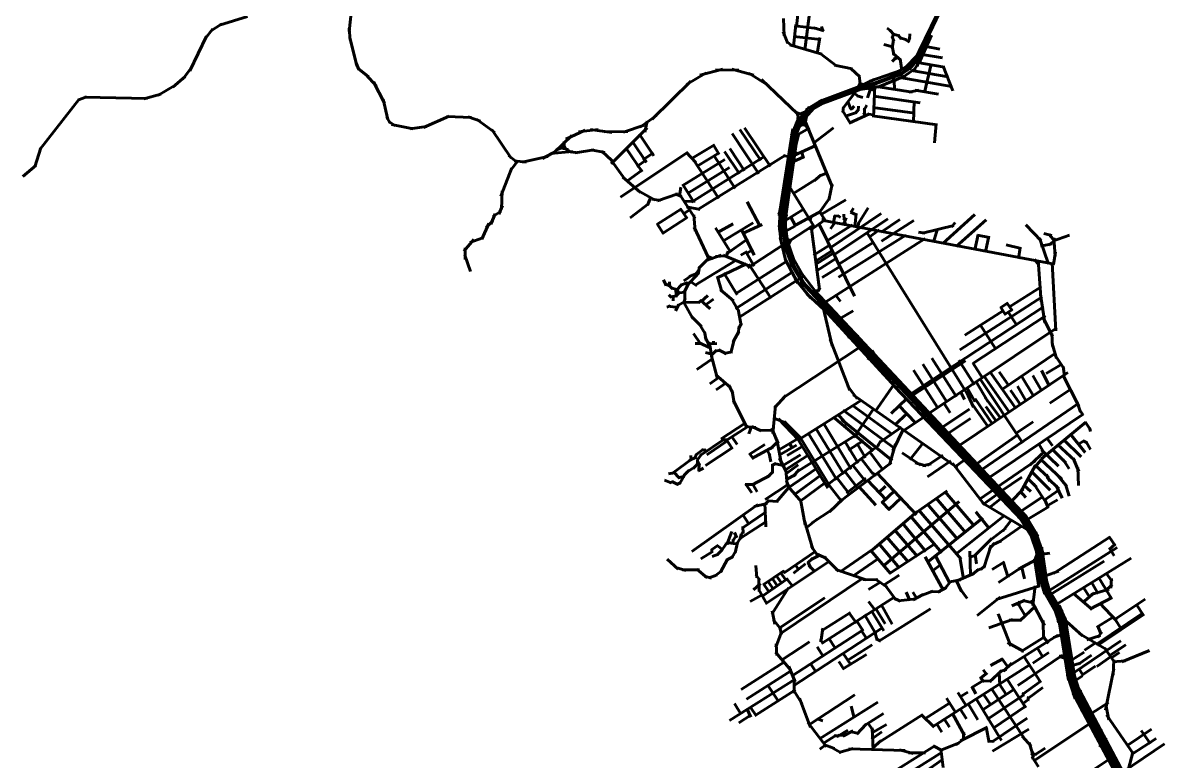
# Model space of a CAD drawing. Header units: inches. Extents: x 723419 to 759401, y 6910722 to 6968430.
# Drawn here: x 726394 to 734020, y 6952862 to 6957785 of the extents above; entities that cross this region are included whole.
import ezdxf

# ---------------------------------------------------------------- set-up
doc = ezdxf.new("R2010")
doc.units = ezdxf.units.IN
doc.header["$MEASUREMENT"] = 0
doc.layers.add('Linhas Axiais - Biguacu', color=4, linetype='Continuous', lineweight=60)

msp = doc.modelspace()

# ---------------------------------------------------------------- linework, layer by layer
at = {"layer": 'Linhas Axiais - Biguacu'}
for p, q in [((731549.2, 6957758.2), (731572.5, 6957972)), ((728567.4, 6957727.6), (728587.5, 6957910.6)), ((731605.8, 6957603.7), (731641.3, 6957882.1)), ((732503.1, 6957852.9), (732344.8, 6957522.3)), ((727719, 6957777.2), (727644.6, 6957730.2)), ((727891.3, 6957828.1), (727703.8, 6957769.6)), ((731462.6, 6957814.4), (731466.9, 6957697.7)), ((731529.1, 6957628.1), (731546, 6957773)), ((732486.7, 6957841.7), (732328.5, 6957513.2)), ((727617.8, 6957695.8), (727505.6, 6957465.6)), ((727603.9, 6957673.3), (727660.1, 6957743.8)), ((728568, 6957750.3), (728575.4, 6957669.9)), ((731461.6, 6957725.5), (731491.4, 6957646.1)), ((731539.2, 6957764.6), (731686.3, 6957747.1)), ((731732.1, 6957730.8), (731664.9, 6957752.3)), ((731716.8, 6957761.3), (731727.6, 6957729.2)), ((732153.2, 6957748.3), (732183.3, 6957726.1)), ((732172.2, 6957736.1), (732200.5, 6957704.4)), ((732198.4, 6957713.4), (732187.3, 6957685.3)), ((732193.1, 6957709.7), (732236.2, 6957698.6)), ((732227.5, 6957703.3), (732248.1, 6957679.2)), ((732304.5, 6957711.5), (732302.1, 6957676.1)), ((732450.1, 6957701.7), (732365.8, 6957513.5)), ((728572.5, 6957688.1), (728620.4, 6957499.2)), ((731482.4, 6957660.3), (731520.5, 6957631.9)), ((731505.6, 6957639.1), (731718.9, 6957576.6)), ((731710.1, 6957674.1), (731532.3, 6957693.7)), ((731704.8, 6957687.3), (731687.3, 6957578.3)), ((732132.8, 6957639.6), (732192.1, 6957624.5)), ((732186.5, 6957692.7), (732198.7, 6957663.6)), ((732186.5, 6957630.8), (732199.7, 6957571)), ((732197.3, 6957674.7), (732187.6, 6957614.7)), ((732239.9, 6957685.1), (732282, 6957672.4)), ((732266.9, 6957678.7), (732302.7, 6957656.2)), ((732294.7, 6957659.1), (732304.2, 6957686.6)), ((732413.1, 6957627.6), (732506, 6957608.7)), ((731705, 6957582.6), (731818.1, 6957496.6)), ((732188.6, 6957527.5), (732214, 6957553.7)), ((732194.4, 6957581.3), (732245, 6957536.6)), ((732198.9, 6957542.2), (732230.2, 6957555.3)), ((732252.6, 6957468.6), (732241.5, 6957542.4)), ((732359.2, 6957571.9), (732271.3, 6957483)), ((732353.6, 6957493.6), (732374.1, 6957589.9)), ((732388, 6957574.7), (732521.9, 6957551.2)), ((727460, 6957410.1), (727518.5, 6957487.1)), ((728614.8, 6957515.9), (728633.3, 6957472.8)), ((728698, 6957424.1), (728627.9, 6957481.3)), ((731059.9, 6957476.1), (730906, 6957434.9)), ((731165.5, 6957468.6), (731011.1, 6957470.6)), ((731264.7, 6957435.3), (731119.9, 6957476.1)), ((731804.2, 6957502.5), (731921.3, 6957477.4)), ((731913.1, 6957481.4), (731972.3, 6957423.8)), ((732038.8, 6957394.9), (732243.6, 6957467.4)), ((732217.9, 6957456.2), (732301.2, 6957504.9)), ((732237.9, 6957444.7), (732309.9, 6957494.8)), ((732241.8, 6957436.6), (732314.1, 6957485.9)), ((732257, 6957419.9), (732344.6, 6957481.7)), ((732297.2, 6957482.8), (732342.5, 6957535.7)), ((732303.4, 6957476.8), (732353.7, 6957536.7)), ((732560.3, 6957423.9), (732315.5, 6957466.5)), ((732329.4, 6957467.8), (732361.8, 6957512.2)), ((732356.5, 6957520.8), (732536.1, 6957488.7)), ((732446.8, 6957510.2), (732402.8, 6957320.3)), ((732591, 6957330.6), (732527.1, 6957495.3)), ((727392.9, 6957356.1), (727476.2, 6957427.6)), ((728750.6, 6957361.9), (728680.1, 6957440.6)), ((728804.8, 6957249.8), (728730.8, 6957392)), ((730845.6, 6957396), (730588.9, 6957143.2)), ((730946.8, 6957451.9), (730817.1, 6957374.1)), ((731364, 6957367.8), (731231.8, 6957450.3)), ((731557.3, 6957177.5), (731317.1, 6957405.9)), ((731703, 6957247.5), (732257.6, 6957453.9)), ((732256.3, 6957443.9), (731711.7, 6957241.5)), ((732067.1, 6957406.2), (731964.4, 6957357.3)), ((731975.3, 6957378.4), (731967, 6957434.7)), ((732091.3, 6957355.4), (732276.2, 6957430.8)), ((732178.3, 6957452), (732205.1, 6957389.1)), ((732203.7, 6957336.9), (732200.8, 6957405.7)), ((732583.8, 6957361), (732237.8, 6957420.9)), ((727292.7, 6957301.2), (727413.7, 6957372)), ((731700.1, 6957260.2), (731986.1, 6957366.8)), ((731949.2, 6957333.6), (731859, 6957214.5)), ((731932.7, 6957317.3), (731963.1, 6957294.1)), ((731959.9, 6957350.7), (731976.5, 6957389.5)), ((732112.4, 6957360.2), (731971.8, 6957340.3)), ((731973.9, 6957380.7), (732000, 6957369.9)), ((732021.4, 6957350), (732073.8, 6957333.3)), ((732022, 6957283.9), (732042.8, 6957345.8)), ((732063.7, 6957156.5), (732072.4, 6957363.7)), ((732081, 6957361.3), (732323.8, 6957322.3)), ((732298.7, 6957323), (732365.5, 6957335.9)), ((732339, 6957335.5), (732495.5, 6957309.1)), ((726769.4, 6957275.1), (726507.2, 6956939.4)), ((726760.2, 6957268.2), (726817.7, 6957291.7)), ((727222.2, 6957280.7), (726804.2, 6957288.7)), ((727199.7, 6957279.1), (727312.2, 6957309.8)), ((728826, 6957141.3), (728795.2, 6957274.9)), ((731611.7, 6957204.1), (731721.5, 6957270.5)), ((731640, 6957207.1), (731729.2, 6957259.5)), ((731648.5, 6957201.8), (731736.9, 6957253.1)), ((731891, 6957261.1), (731911.9, 6957208.6)), ((731991.1, 6957285.9), (731954.9, 6957298.1)), ((732064.2, 6957295.9), (732374.4, 6957250.9)), ((732334.7, 6957261.5), (732329.1, 6957121.9)), ((729063.7, 6957087.2), (729234.3, 6957162.6)), ((730616.6, 6957167), (730508.3, 6957088.8)), ((731542.3, 6957188.7), (731581.2, 6957175.2)), ((731544.5, 6957113.9), (731633.4, 6957224.2)), ((731562.1, 6957156.1), (731551.9, 6957184.8)), ((731557.6, 6957126), (731560.5, 6957164.4)), ((731564.6, 6957119.2), (731660.2, 6957222.1)), ((731572.2, 6957175.7), (731608.9, 6957190.6)), ((731572.3, 6957112.3), (731666, 6957216.6)), ((731607.4, 6957117.1), (731618.7, 6957169)), ((731908.7, 6957114.6), (731857.1, 6957201.4)), ((731859, 6957188.9), (731862.2, 6957225.1)), ((731876.1, 6957163.5), (731950.4, 6957186.6)), ((731900.4, 6957115.5), (732036.4, 6957178.6)), ((731908.5, 6957211.6), (731921.2, 6957211.8)), ((731933.9, 6957228.3), (731918.7, 6957210.5)), ((731943.2, 6957182.1), (731963.4, 6957207.3)), ((731963.8, 6957228.3), (731960.6, 6957198.4)), ((732010.6, 6957160.7), (731999.1, 6957187.3)), ((732019.4, 6957235.7), (731999.5, 6957199.6)), ((732002.7, 6957172.4), (732004.2, 6957215)), ((732070.6, 6957172.2), (732023.3, 6957175.8)), ((732488, 6957104.6), (732056.1, 6957164.1)), ((732339, 6957183.1), (732059.2, 6957221.4)), ((728842.5, 6957116.5), (728818.1, 6957158.8)), ((728875.6, 6957098), (728832.6, 6957127.4)), ((728849.8, 6957106.6), (728996, 6957077.8)), ((728974.8, 6957077.5), (729083.6, 6957093)), ((729383.9, 6957153.9), (729220, 6957159.4)), ((729443.5, 6957129.7), (729360.9, 6957158.2)), ((729418.1, 6957143.6), (729538.7, 6957054.7)), ((730533.7, 6957102.7), (730397.6, 6957055.4)), ((730554.4, 6957130), (730539.2, 6957056.6)), ((731516.8, 6957034.2), (731563.1, 6957146.4)), ((731527.9, 6957022.1), (731577.1, 6957135.9)), ((731539.8, 6957020.8), (731583.4, 6957129.5)), ((731560.8, 6957083.8), (731615.6, 6957130.1)), ((731579.6, 6957104.2), (731610, 6957103.4)), ((731600, 6957108.9), (731633.3, 6957072.7)), ((731605.2, 6957133.5), (731787.5, 6956693)), ((732468.6, 6956985.8), (732481.8, 6957112.2)), ((729647.1, 6956883.2), (729519.3, 6957074.1)), ((729934.8, 6956919.3), (730053.5, 6957034.4)), ((730140.4, 6957068.1), (730013.4, 6957009.8)), ((730227.7, 6957072.5), (730097.5, 6957057.4)), ((730320.6, 6957053.5), (730174.1, 6957072.9)), ((730426.1, 6957059.4), (730269, 6957057.8)), ((730315, 6956845.6), (730555.1, 6957084.4)), ((730500.8, 6957044.7), (730599.4, 6956897.9)), ((731122.2, 6957046.4), (731298.8, 6956778.5)), ((731172.4, 6957074.2), (731312, 6956865.8)), ((731202.2, 6957084.8), (731375.5, 6956826.8)), ((731435, 6956497.7), (731526.5, 6957077.4)), ((731452.3, 6956499.9), (731536.5, 6957053.2)), ((731463, 6956504.7), (731547.6, 6957056.4)), ((731565.6, 6957046.7), (731543.4, 6956958.8)), ((731630.9, 6957081.2), (731557.4, 6957037)), ((731662.1, 6956983), (731797.1, 6957084.1)), ((726474.1, 6956823.7), (726513.1, 6956952.3)), ((729945.1, 6956936.4), (729986, 6956952.2)), ((729975.8, 6956967.7), (730051.5, 6956920.8)), ((729976.7, 6956950.9), (730027, 6956940.6)), ((729999.2, 6956967.7), (730010.2, 6956944.9)), ((730002.3, 6956993.1), (730001.2, 6956959.1)), ((730074.9, 6956917.8), (730201.9, 6956939)), ((730181.1, 6956939), (730272.4, 6956920.8)), ((730412.2, 6956952.1), (730520.7, 6956792)), ((730455.2, 6956995.8), (730549.8, 6956852.9)), ((730847.7, 6956877.5), (731003.2, 6956971.2)), ((730994.2, 6956973.8), (731035, 6956907.2)), ((731106.3, 6956947.8), (731202.9, 6956798.4)), ((731476.7, 6956482.3), (731550.3, 6956994)), ((731532.5, 6956900.9), (731679.4, 6956967.3)), ((729630.4, 6956901.1), (729682.4, 6956859.8)), ((729641.3, 6956798.5), (729695.8, 6956867.3)), ((729668.9, 6956865.3), (729748.3, 6956856.6)), ((729722.5, 6956855), (729891.5, 6956894.3)), ((729856.6, 6956881.2), (729951.5, 6956931.6)), ((729912.5, 6956914.1), (730055.9, 6956926)), ((730028.9, 6956927), (730092.8, 6956918.5)), ((730253.5, 6956929), (730320.3, 6956865.2)), ((730303.8, 6956884.4), (730405.3, 6956741.5)), ((730376.5, 6956622), (730825.6, 6956922.3)), ((730486.3, 6956825.8), (730549.8, 6956870.7)), ((730596.1, 6956918.4), (730525.3, 6956870.7)), ((730788.9, 6956697.1), (731071.5, 6956872.8)), ((730814.3, 6956921.6), (730878, 6956854)), ((730850.1, 6956589.8), (731339.1, 6956895.6)), ((731032.5, 6956614.1), (730863.9, 6956871.6)), ((730886.8, 6956828.8), (731033.9, 6956917.7)), ((730892.6, 6956539.4), (731476.7, 6956902)), ((730995.8, 6956905.6), (731141.3, 6956681.2)), ((731070.6, 6956926.7), (731169.1, 6956778.5)), ((731460.3, 6956897.9), (731502.5, 6956893.3)), ((731526.4, 6956858.5), (731597.9, 6956892.2)), ((731537.3, 6956926), (731559.3, 6956911.5)), ((731582.5, 6956928.4), (731597.5, 6956883.3)), ((726393.7, 6956761.2), (726480.1, 6956833.6)), ((729579.4, 6956628.1), (729652.4, 6956818.6)), ((730416.8, 6956725.9), (730522.7, 6956803.9)), ((730824.4, 6956646.8), (731102.7, 6956820.9)), ((731747.7, 6956781.2), (731702.2, 6956763.7)), ((731739.4, 6956776.6), (731750.1, 6956793.2)), ((731744, 6956781.1), (731755.9, 6956774.1)), ((730392.4, 6956755.7), (730510.5, 6956654.5)), ((730792.3, 6956707.3), (730866.4, 6956588.6)), ((731526.2, 6956643.6), (731692, 6956748.9)), ((731667.9, 6956731.9), (731714, 6956771.1)), ((731787, 6956708.6), (731765.3, 6956602.3)), ((729584.1, 6956542.4), (729587.3, 6956664.1)), ((730487, 6956670.1), (730606.8, 6956602.3)), ((730623.7, 6956598.1), (730759.2, 6956644.7)), ((730742.1, 6956644.5), (730784.2, 6956626)), ((730769.9, 6956628.4), (730779.1, 6956689)), ((730774, 6956636.2), (730875, 6956479.1)), ((731501.1, 6956695), (731664.7, 6956430.1)), ((729566.2, 6956510.1), (729589.4, 6956567.8)), ((730441.4, 6956484.9), (730565.7, 6956581.1)), ((730580, 6956622.1), (730556.5, 6956568.5)), ((730588.6, 6956608.9), (730643.8, 6956600)), ((730796.9, 6956593.4), (730875.1, 6956596.1)), ((730816.8, 6956556.9), (730908.9, 6956541)), ((731221.6, 6956590.7), (731307.4, 6956426.2)), ((731432.3, 6956509.2), (731472, 6956611.1)), ((731472, 6956594.7), (731484.1, 6956496.3)), ((731700.8, 6956517.4), (731771.4, 6956618.4)), ((731709.6, 6956505), (731877.9, 6956605.5)), ((732026.9, 6956552.3), (731961.3, 6956444.6)), ((729512.7, 6956442.4), (729541.3, 6956511.2)), ((729527, 6956493.2), (729582, 6956528.6)), ((730620, 6956439.4), (730783, 6956545.2)), ((730657, 6956380.1), (730821.1, 6956487)), ((730777.7, 6956544.7), (730821.1, 6956479.6)), ((730794.6, 6956508.7), (730842.8, 6956542)), ((730875, 6956396.5), (730866, 6956503.9)), ((731435.5, 6956402.9), (731438.7, 6956537.6)), ((731456.3, 6956538), (731453.9, 6956397.9)), ((731465.8, 6956539.6), (731463.4, 6956388.8)), ((731473.1, 6956465), (731600.5, 6956545.7)), ((731477, 6956404), (731478.8, 6956518.8)), ((731509.8, 6956493.1), (731543.9, 6956431.9)), ((731547.7, 6956437.6), (731715, 6956528.9)), ((731639.5, 6956463.5), (731648.7, 6956496.5)), ((731701, 6956528.6), (731745.9, 6956461.3)), ((731730.6, 6956488.4), (731726.4, 6956458.6)), ((731771.6, 6956282.4), (732114.5, 6956513.7)), ((731795.9, 6956236.8), (732158, 6956476.9)), ((731796.7, 6956451.5), (731805.6, 6956500.4)), ((731801.8, 6956497.6), (731832.9, 6956495.9)), ((731824.8, 6956499.1), (731842.2, 6956486.2)), ((731863.8, 6956480.7), (731878.7, 6956467.4)), ((731865.8, 6956508.1), (731867.5, 6956472.1)), ((731868, 6956450.7), (731881.6, 6956483.7)), ((731948.9, 6956504.8), (731910.6, 6956522.6)), ((731929.4, 6956549.3), (731911.2, 6956519.6)), ((731938, 6956423.3), (731947.7, 6956513.3)), ((732738.6, 6956507.1), (732524.3, 6956312.7)), ((729452.4, 6956342.9), (729498.9, 6956447.7)), ((729481, 6956419.1), (729525.4, 6956464.6)), ((730622.1, 6956445.2), (730662.8, 6956377.5)), ((730868.1, 6956423.1), (730961, 6956222.4)), ((731010.7, 6956418.2), (731111.9, 6956254.2)), ((731023.7, 6956385.9), (731127.5, 6956445.2)), ((731262, 6956451.3), (731059.6, 6956328.3)), ((731268.6, 6956235), (731182, 6956412.3)), ((731320.2, 6956440.7), (731186.6, 6956378.6)), ((731447.1, 6956322.1), (731434.2, 6956432.8)), ((731478.9, 6956266.2), (731451.5, 6956434.5)), ((731489.6, 6956269.4), (731458.7, 6956427.7)), ((731492.8, 6956312.5), (731474.8, 6956439.2)), ((731478, 6956395.9), (731539.6, 6956429.5)), ((731501, 6956330), (731667.2, 6956438.1)), ((731536.7, 6956426.1), (731541.3, 6956440.1)), ((731537.5, 6956441.7), (731552.7, 6956438.9)), ((731655.6, 6956405.9), (731629.8, 6956417.2)), ((731646.3, 6956404.7), (731737.3, 6956468.4)), ((731653.3, 6956433.5), (731649.4, 6956400.7)), ((731703.2, 6956005.9), (731650.1, 6956411.8)), ((731935.5, 6955962.3), (731699.3, 6956447.8)), ((733269.1, 6956176.8), (731730.9, 6956467.1)), ((731750.4, 6956330.1), (731924, 6956438)), ((731776.8, 6956411.9), (731808.5, 6956456.1)), ((731854, 6956441.6), (731871, 6956454.7)), ((731877.6, 6956433.9), (731870.6, 6956463.1)), ((731957.8, 6956419.5), (731964.8, 6956456.3)), ((732033, 6956353), (732100.2, 6956404.3)), ((732237.9, 6956474.1), (732114.8, 6956390.1)), ((732116, 6956328.2), (732331.8, 6956467.1)), ((732599.4, 6956432.4), (732389.7, 6956382.1)), ((732462.8, 6956322.6), (732489.6, 6956412.2)), ((732608, 6956452.6), (732583.9, 6956421.8)), ((732813.4, 6956470.8), (732615.1, 6956294.2)), ((733078.7, 6956438), (733179.8, 6956330.6)), ((729332.8, 6956262.5), (729398.9, 6956340.8)), ((729373.5, 6956319.6), (729459.8, 6956351.4)), ((731225, 6956344.2), (731081.5, 6956243)), ((731478.2, 6956195.8), (731442.1, 6956354.2)), ((731485.5, 6956346.7), (731505.4, 6956329.6)), ((731532, 6956204.8), (731488.1, 6956332.6)), ((731495.1, 6956302.3), (731513.7, 6956342.9)), ((731738, 6955919.3), (732407.4, 6956346.6)), ((731826.3, 6956172), (732068.1, 6956325.1)), ((731829.9, 6956088.9), (732279.1, 6956369.7)), ((732016.5, 6956391.2), (732706.8, 6955279.2)), ((732363.9, 6956390.1), (732406.6, 6956381.5)), ((732739.3, 6956270.3), (732760.1, 6956373.9)), ((732755.2, 6956369.9), (732836.8, 6956354.4)), ((732809.4, 6956257.1), (732831.2, 6956361.6)), ((733169.2, 6956350.7), (733228.9, 6956174.6)), ((733199, 6956379.8), (733250.8, 6956366)), ((733230, 6956301.6), (733283.6, 6956343.3)), ((733233.9, 6956374.5), (733271.5, 6956328.5)), ((733256.6, 6956329), (733369.9, 6956369.2)), ((733264, 6956350.2), (733274.1, 6956229.5)), ((729342.3, 6956207.4), (729342.3, 6956285.2)), ((731081.5, 6956222.4), (731094, 6956262.8)), ((731178.7, 6956236.3), (731220.4, 6956260.2)), ((731209.8, 6956262.8), (731266.7, 6956162.9)), ((731260, 6956274), (731212.5, 6956245.4)), ((731226.1, 6956151.4), (731460, 6956303.8)), ((731522.6, 6956157), (731470.2, 6956297.1)), ((731533.3, 6956159.8), (731477.7, 6956305.5)), ((731664.1, 6956235.1), (731773.3, 6956303.9)), ((731673.7, 6956194.2), (731791.7, 6956269.4)), ((731677.4, 6956174.2), (731799.6, 6956252.3)), ((732947.3, 6956304.1), (733046.5, 6956280.9)), ((733029.4, 6956211.2), (733040.2, 6956287.2)), ((733176.7, 6956296.2), (733253.5, 6956310.9)), ((733263.5, 6956173.4), (733275.2, 6956257.6)), ((729376.2, 6956127), (729339.1, 6956235.5)), ((730875, 6956035.5), (731148.6, 6956201.8)), ((730898.2, 6956148.6), (730977.2, 6956226.1)), ((730946.8, 6956200.3), (731047, 6956235)), ((730950.4, 6956231), (730994.1, 6956213.8)), ((731010.6, 6956226.7), (731079.8, 6956230.4)), ((731217.6, 6956177.8), (731017.6, 6956082.6)), ((731246.8, 6956157.9), (731061.2, 6956234.7)), ((731486.5, 6956195.8), (731142.5, 6955977.8)), ((731381.7, 6955947.7), (731231.7, 6956175.5)), ((731473.6, 6956208.7), (731557.9, 6956049.6)), ((731598.4, 6956033.2), (731509.9, 6956184.8)), ((731608.7, 6956038), (731517.8, 6956190.8)), ((731521.9, 6956227.3), (731593.4, 6956098.4)), ((731817.3, 6956215), (731680.6, 6956129.5)), ((733135.2, 6956206.4), (733168, 6956169.9)), ((733160.6, 6956203.2), (733180.7, 6955924.4)), ((733254, 6956185), (733277.8, 6955730.1)), ((730798, 6956064.9), (730856.5, 6956105.6)), ((730817.8, 6956029.9), (730898.2, 6956118.8)), ((730885, 6956114.5), (730835.4, 6956093)), ((730902.5, 6956140.3), (730873.4, 6956105.6)), ((730895.5, 6956110.9), (730902.5, 6956157.8)), ((731065.2, 6956118.6), (731155.2, 6955971.5)), ((731143.6, 6955878.3), (731525.4, 6956124.9)), ((731165.5, 6955819.3), (731602.2, 6956101.2)), ((731573.8, 6956127.8), (731691, 6955974.1)), ((731721.3, 6956085.7), (731843.4, 6956162.5)), ((730663.7, 6956072.2), (730682.2, 6956033.8)), ((730672.3, 6956044.7), (730710, 6956028.5)), ((730697.4, 6956038.1), (730722.9, 6956012.3)), ((730703.1, 6956057), (730702.7, 6956027.2)), ((730756.6, 6956004.4), (730715, 6956017.3)), ((730748.7, 6956001.1), (730786.7, 6956040.4)), ((730777.8, 6956035.1), (730821.1, 6956052.3)), ((730802.9, 6955990.5), (730829.1, 6956046.4)), ((730813.9, 6956051.4), (730838.7, 6956046.4)), ((730839, 6956061.6), (730886.3, 6956032.2)), ((731023.9, 6956091.7), (731051.3, 6955992.2)), ((731642.6, 6955951), (731538.4, 6956079.3)), ((733069, 6954468.7), (731578.9, 6956059.8)), ((733079.6, 6954472.3), (731588.4, 6956063.4)), ((731693.4, 6955995.4), (731704.9, 6956019.2)), ((733180, 6956024.5), (732968.6, 6955890.9)), ((730698.8, 6955971.6), (730717, 6955953.8)), ((730710, 6955956.8), (730754.3, 6955965.4)), ((730726.9, 6955930.6), (730727.5, 6955966)), ((730742.8, 6955959.7), (730773.8, 6955991.5)), ((730747.7, 6955959.7), (730745.4, 6956015)), ((730749, 6956011.7), (730771.5, 6955978.9)), ((730760.9, 6955984.9), (730813.9, 6955988.2)), ((730797, 6955916.1), (730808.2, 6955946.5)), ((730806.3, 6955934.6), (730805.9, 6956001.1)), ((730914.1, 6955927.3), (730959, 6955966.7)), ((730941.2, 6955902.9), (730996.1, 6955942.9)), ((731129.7, 6955930.6), (731043.7, 6956004.7)), ((731116.5, 6955945.5), (731167.4, 6955856.9)), ((731617.8, 6955977.2), (731762.9, 6955845.5)), ((731697.6, 6955997.3), (731668.5, 6955999.2)), ((733084.8, 6954489.2), (731671.7, 6955996.8)), ((731842.8, 6955927.5), (731810.4, 6955971.9)), ((732638.6, 6955603.6), (733187, 6955958.8)), ((733206.1, 6955784.1), (733175.4, 6955974.1)), ((730684.9, 6955888.3), (730707, 6955897.9)), ((730695.5, 6955896.6), (730759.3, 6955887.6)), ((730744.4, 6955863.5), (730765.2, 6955907.5)), ((730758, 6955900.5), (730810.6, 6955929.3)), ((730902.8, 6955920.4), (730793, 6955922.7)), ((730797, 6955924.7), (730859.8, 6955813.9)), ((730896.5, 6955918.4), (730916.4, 6955936.6)), ((730909.1, 6955935.6), (730974.3, 6955878)), ((731180.3, 6955766.3), (731161.8, 6955872.8)), ((731727.6, 6955885.9), (731787, 6955630.8)), ((732233.2, 6955328.6), (731734.5, 6955874)), ((732308.6, 6955308.9), (733196.8, 6955891.3)), ((732929.9, 6955867.1), (732671.1, 6955702.8)), ((732910.1, 6955885.5), (732958.8, 6955918)), ((732910.4, 6955892.1), (732943.2, 6955837.6)), ((732936.6, 6955840.2), (732989.5, 6955873.6)), ((732952.7, 6955918.3), (732987.9, 6955867.8)), ((730850.2, 6955826.8), (730916.1, 6955761)), ((731834.7, 6955790.9), (731900.9, 6955685.1)), ((731840, 6955812.6), (731928.1, 6955863.9)), ((732724.7, 6955513.9), (733210.3, 6955830.2)), ((732958.4, 6955859.2), (733018.8, 6955768.3)), ((733196.6, 6955815.3), (733255.6, 6955694.2)), ((730910.1, 6955643.6), (730864.1, 6955713.7)), ((730944.2, 6955708.4), (730901.8, 6955778.2)), ((730937.2, 6955723.9), (730948.5, 6955670)), ((731128.4, 6955657.5), (731166.1, 6955726.9)), ((731160.8, 6955709), (731168.4, 6955762.6)), ((731162.4, 6955743.8), (731183.9, 6955782.1)), ((731963.3, 6955693), (731861.7, 6955767.3)), ((732431.1, 6955180), (733285.7, 6955750.8)), ((732770.7, 6955774.6), (732878.7, 6955607.9)), ((733251.2, 6955712.9), (733257.2, 6955626.3)), ((730874.4, 6955647.5), (730915.1, 6955646.5)), ((730977.9, 6955615.4), (730896.5, 6955652.5)), ((730941.9, 6955687.9), (730976.9, 6955618.4)), ((730953.4, 6955660.4), (730978.2, 6955641.6)), ((730970, 6955644.6), (731019.9, 6955646.2)), ((730995.1, 6955642.6), (730996.4, 6955662.7)), ((731112.5, 6955582.7), (731133.7, 6955673)), ((731906.1, 6955333.9), (731774.7, 6955673.2)), ((733253.2, 6955647.8), (733283, 6955547.8)), ((730942.8, 6955586), (730985.2, 6955575.4)), ((730971.6, 6955635.6), (730990.5, 6955528.8)), ((730980.5, 6955567.5), (731016.6, 6955603.2)), ((731021.9, 6955421), (730982.9, 6955561.9)), ((731007, 6955596.3), (731043.1, 6955602.9)), ((731031.1, 6955604.2), (731083.4, 6955578.4)), ((731064.9, 6955579.7), (731120.1, 6955591)), ((731971.6, 6955623.2), (731456.8, 6955282.3)), ((732054.8, 6955599.3), (732124.4, 6955487.1)), ((732917, 6955336.9), (733275.8, 6955583)), ((733333, 6955478.7), (733272.3, 6955570.4)), ((730885, 6955473.2), (730991.5, 6955547.7)), ((732023.4, 6955548.3), (732130, 6955477.6)), ((732318.3, 6955298.8), (732677.2, 6955532)), ((732392.5, 6955508.6), (732553.9, 6955253.5)), ((732452.8, 6955548.3), (732615.3, 6955292.1)), ((732632.2, 6955535), (732736.4, 6955372)), ((732790.7, 6955412.4), (732724.9, 6955518.9)), ((733213.5, 6955447.4), (733319.1, 6955509.3)), ((733335.4, 6955431.9), (733327, 6955493.8)), ((730973.3, 6955377.3), (731035.1, 6955422.6)), ((731109.9, 6955353.8), (731012, 6955438.5)), ((732329, 6955468.9), (732494.6, 6955214.3)), ((732632.1, 6954964.7), (733358.8, 6955453.3)), ((732772.5, 6955413.1), (733058.8, 6954982.9)), ((732968.8, 6955186.1), (732799.5, 6955431.1)), ((732839.7, 6955456.5), (733013.8, 6955210.4)), ((732901.6, 6955458.1), (732966.7, 6955362.8)), ((733047.7, 6955433.2), (733130.8, 6955293.5)), ((733126, 6955434.3), (733184.7, 6955329.5)), ((733183, 6955467.2), (733236.5, 6955363.2)), ((733323.9, 6955437.5), (733432.3, 6955229.1)), ((731014.9, 6955338.3), (731080.8, 6955384.9)), ((731098.4, 6955367.8), (731125.7, 6955316.4)), ((731134.9, 6955248.2), (731120.9, 6955331.8)), ((731889.8, 6955365.3), (731953.9, 6955278.4)), ((732073.5, 6955192.9), (732200.5, 6955374.9)), ((733051.8, 6954468), (732205.5, 6955358.7)), ((732685.7, 6955356.5), (732738.7, 6955260.2)), ((732745, 6955394.6), (732824.9, 6955259.1)), ((732975.7, 6955335.3), (733046.1, 6955235.8)), ((733023.3, 6955362.3), (733081, 6955262.8)), ((733238.3, 6955249), (733378, 6955342.2)), ((731215.6, 6955090.2), (731129.1, 6955266.2)), ((731403.2, 6955218.4), (731479, 6955301.1)), ((731984.1, 6955268.6), (731557.1, 6954999.2)), ((731927.7, 6955303.6), (732623.7, 6954818.1)), ((732179.9, 6955179.7), (732286.2, 6955280.2)), ((732642.9, 6955325.9), (732668.7, 6955273.3)), ((732680.1, 6955327.8), (732729.8, 6955222.9)), ((732827.6, 6955090.8), (732711.1, 6955254.9)), ((732730.7, 6955264.4), (732750.3, 6955273.4)), ((732856.1, 6955109.4), (732740.2, 6955277.1)), ((732911.2, 6955146.9), (732806.4, 6955287.2)), ((733421.6, 6955255.3), (733443.4, 6955189.5)), ((731409.9, 6955232.3), (731392.7, 6955046.8)), ((731860.6, 6955202.2), (732207.8, 6954944.7)), ((731919.8, 6955236.1), (732190.8, 6955040.3)), ((732065.1, 6955213.9), (731931.5, 6955020.8)), ((732203.7, 6955101.4), (732288.9, 6955182.9)), ((732229.1, 6955236.3), (732346, 6955114.6)), ((732339.6, 6955211.8), (732382.6, 6955249.4)), ((732518.1, 6955086.6), (732703.1, 6955208.2)), ((732530.6, 6955253.1), (732574.6, 6955183.7)), ((733430.8, 6955248), (732781.9, 6954805.1)), ((732883.1, 6955126.3), (732812.7, 6955225.8)), ((733459.7, 6955168), (733434.7, 6955208.9)), ((731208, 6955115.3), (731047.4, 6955010.3)), ((731397.9, 6955149.5), (731483.6, 6955115.8)), ((731430.8, 6955143.9), (731563.5, 6955005.4)), ((731466.6, 6955126.1), (731584.4, 6955009)), ((731729.2, 6955115.2), (731913.3, 6954809.6)), ((732062.5, 6954931.1), (731796.6, 6955156.5)), ((731825.4, 6955176.4), (731886.6, 6955105.3)), ((732187.4, 6954866.2), (731852.7, 6955138)), ((732404.6, 6955159.9), (732261.9, 6955063.8)), ((732557.3, 6955045.1), (732710, 6955145.7)), ((733459.4, 6955175), (732832.7, 6954751.1)), ((733007.5, 6955043.7), (733127.6, 6955124.2)), ((733478.7, 6955122.9), (733183.2, 6954877)), ((733474.4, 6955123.7), (733508.5, 6955071.3)), ((731080.1, 6954999.4), (731230.7, 6955095.2)), ((731116.5, 6955028.5), (731154.5, 6954973)), ((731206.1, 6955094.4), (731277.9, 6955085.8)), ((731232.9, 6955044.7), (731249.8, 6955093.7)), ((731253.1, 6955092.4), (731313.6, 6955063.6)), ((731298.7, 6955067.9), (731383.4, 6955067.6)), ((731369.5, 6955063.9), (731401.3, 6955084.1)), ((731390, 6955068.3), (731428.1, 6954980.9)), ((731544.6, 6954787.3), (731958, 6955043.3)), ((731758.7, 6954681.2), (731544.7, 6955030)), ((731624.4, 6955053.3), (731818.8, 6954737.4)), ((731677.6, 6955085.1), (731864.9, 6954775.5)), ((732102.6, 6954986.1), (732249.7, 6955088.7)), ((732263.5, 6955077.1), (732191, 6954931.6)), ((732569.7, 6955045), (732647.2, 6954929.7)), ((732747, 6954843.2), (733026, 6955037.9)), ((733374.7, 6955043.5), (733474.7, 6954920.5)), ((733508.9, 6955059), (733502.6, 6955084.8)), ((731066.2, 6955007), (730907.8, 6954899.6)), ((730942.5, 6954833.4), (731124.8, 6954953.5)), ((730951.8, 6954904.2), (731092.6, 6954999.2)), ((731050.3, 6955016.7), (731063.8, 6954996.8)), ((731055.6, 6955003.7), (731094.7, 6955003.7)), ((731081.8, 6955008.7), (731121.5, 6954947.2)), ((731339.8, 6954972.5), (731235.4, 6954907.5)), ((731253.2, 6954878.9), (731393.3, 6954957.5)), ((731376.3, 6954944.4), (731428.3, 6954996.4)), ((731419.8, 6955006.7), (731446.6, 6954854.3)), ((731426.1, 6954934), (731561.4, 6955012.2)), ((731433.8, 6954901.1), (731548.9, 6954967.8)), ((731487.6, 6954900.3), (731592.8, 6954961.1)), ((731502.5, 6954984.1), (731521.9, 6954946.4)), ((731572.1, 6955024.1), (731772.2, 6954694.7)), ((731756.6, 6954703.7), (732100.2, 6954970.5)), ((731868.9, 6954998.5), (731960.9, 6954848.5)), ((731895.8, 6954935), (731995.9, 6955000.1)), ((731952.2, 6954981.1), (732010.1, 6954883.4)), ((732085.1, 6954955.8), (732110.9, 6954996.8)), ((732210.6, 6954977.6), (732169.8, 6954836.8)), ((732395.5, 6954986.4), (732304.6, 6954872.1)), ((733162.4, 6954980.4), (733202.5, 6954914.1)), ((733216.3, 6955020.5), (733256.8, 6954965)), ((733290.2, 6954973.7), (733405.7, 6954865.7)), ((733447.4, 6954891.2), (733329.1, 6955006.6)), ((733425.9, 6954973.7), (733469.2, 6954999.5)), ((733461.3, 6954998.7), (733486.7, 6954983.6)), ((733479.6, 6954991.6), (733509.3, 6954939.2)), ((730721.6, 6954779.8), (730857.2, 6954879.1)), ((730880.4, 6954888.6), (730835.4, 6954866.8)), ((730845.3, 6954900.5), (730848.9, 6954869.5)), ((730872.8, 6954879.4), (730883, 6954910.5)), ((730876.4, 6954901.9), (730930, 6954941.2)), ((730887.3, 6954835.4), (730892.9, 6954883.4)), ((730889, 6954870.8), (730919.7, 6954911.5)), ((730917.1, 6954935.6), (730945.5, 6954938.3)), ((730934.6, 6954940.2), (730951.8, 6954926.3)), ((731236.6, 6954913.4), (731262, 6954879.7)), ((731351.3, 6954937.6), (731373.5, 6954900.7)), ((731379.1, 6954858.2), (731368.7, 6954913.8)), ((731437.3, 6954883.1), (731482.6, 6954785.5)), ((731457.5, 6954831.5), (731577.3, 6954904.9)), ((731470.8, 6954800.4), (731628.2, 6954902.9)), ((731978, 6954883), (732059.8, 6954775.9)), ((732033.2, 6954927.9), (732128.4, 6954801.7)), ((732254.2, 6954917.4), (732376.1, 6954834.8)), ((732423.2, 6954834), (732525.8, 6954901.2)), ((732602.4, 6954822.8), (732674.4, 6954873.5)), ((733204.3, 6954928.4), (733105.9, 6954835.8)), ((733126.3, 6954809.8), (733203.7, 6954897.1)), ((733176.3, 6954875.3), (733317.6, 6954741.1)), ((733295.7, 6954828), (733183, 6954937.2)), ((733253.7, 6954941.9), (733345.3, 6954851.8)), ((733431.1, 6954792.3), (733394.6, 6954882.8)), ((730799.4, 6954766.6), (730835.4, 6954802.3)), ((730814.5, 6954786.1), (730875.1, 6954824.5)), ((730861.5, 6954813.9), (730891.6, 6954844)), ((730889, 6954863.2), (730902.9, 6954834.1)), ((730894.9, 6954798), (730929.3, 6954815.9)), ((730898.2, 6954796), (730900.2, 6954846)), ((731385.4, 6954832.5), (731413.2, 6954846.7)), ((731389, 6954781.7), (731389.4, 6954839.6)), ((731400.5, 6954845.5), (731469.1, 6954831.3)), ((731561.6, 6954836.8), (731477.5, 6954775.7)), ((731486.9, 6954709.4), (731478.7, 6954802)), ((731492.3, 6954682.8), (731683.5, 6954813.7)), ((731529.6, 6954761.3), (731568.3, 6954806)), ((731828.5, 6954583.9), (732183.6, 6954853.8)), ((731868.1, 6954800.1), (731953.8, 6954687.4)), ((731922, 6954840.6), (732007.8, 6954731.8)), ((732340.6, 6954852), (732413.7, 6954830.8)), ((732389.8, 6954831.9), (732446.5, 6954843.5)), ((732423, 6954757.2), (732578.2, 6954863.6)), ((732590.4, 6954849.4), (732802.9, 6954572.1)), ((732768.3, 6954606.6), (733141.9, 6954864.9)), ((733043.3, 6954653.4), (733142.5, 6954834.8)), ((733140.1, 6954835.6), (733229.6, 6954754.1)), ((733366.4, 6954810.6), (733328.3, 6954872.5)), ((733429.5, 6954700.6), (733423.9, 6954820.1)), ((730669.7, 6954735.5), (730715, 6954717.3)), ((730695.8, 6954777.2), (730732.9, 6954784.8)), ((730701.4, 6954721), (730731.9, 6954724.6)), ((730719.3, 6954725.9), (730758, 6954707.1)), ((730729.9, 6954790.1), (730770.9, 6954748.1)), ((730763.6, 6954750.1), (730803.6, 6954762.6)), ((730769.3, 6954710.8), (730809.2, 6954779.9)), ((731253.6, 6954703.9), (731371.5, 6954767.4)), ((731356, 6954756.3), (731392.5, 6954792)), ((731481.6, 6954738.9), (731544.5, 6954772.6)), ((731504.1, 6954676.3), (731482.6, 6954731.2)), ((731536, 6954640.4), (731711.2, 6954768.1)), ((731896.7, 6954651.7), (731813.4, 6954757.2)), ((732011.7, 6954749.3), (731882.3, 6954647.7)), ((732022, 6954736.4), (732147, 6954603.8)), ((732083.2, 6954766.4), (732042.3, 6954792.2)), ((732085.9, 6954785.2), (732349.4, 6954504.3)), ((732914.7, 6954663), (733050.9, 6954755.9)), ((733090.5, 6954747.9), (733150.5, 6954688.7)), ((733241.4, 6954668.5), (733114.4, 6954795.1)), ((733238.6, 6954729.2), (733213.2, 6954773.7)), ((733221.1, 6954753), (733297.8, 6954677.4)), ((733351.7, 6954693.5), (733294.9, 6954764.5)), ((730752.4, 6954706.7), (730779.8, 6954719.6)), ((731207.6, 6954706.6), (731267.9, 6954707)), ((731251.7, 6954651.1), (731210.8, 6954711)), ((731288.2, 6954657.8), (731256.4, 6954711.4)), ((731497.4, 6954709), (731341.1, 6954607)), ((731415.6, 6954590.2), (731509.7, 6954700.2)), ((731495.2, 6954692.6), (731583.8, 6954591.7)), ((731572.3, 6954593.5), (731743.7, 6954719.8)), ((731850.7, 6954596.3), (731757.5, 6954716.5)), ((732078.8, 6954568.1), (731965.3, 6954693.5)), ((732097.4, 6954650.2), (732143.9, 6954695.1)), ((732206.2, 6954666.9), (732117.7, 6954584.4)), ((732554.2, 6954664.6), (732323.2, 6954502.6)), ((732539.1, 6954659), (732736.8, 6954428.9)), ((732795.6, 6954575.3), (732892.7, 6954644.6)), ((732980.6, 6954593.2), (733059.6, 6954675.6)), ((733039, 6954665.2), (733077.9, 6954620.7)), ((733064.8, 6954701.8), (733111.6, 6954660.5)), ((733132.6, 6954710.5), (733218.7, 6954578)), ((733299.7, 6954670.1), (733199.3, 6954600.6)), ((733320.6, 6954614.4), (733281.4, 6954699.1)), ((733367.6, 6954629.2), (733342.6, 6954708.2)), ((730852.4, 6954259.8), (731291.3, 6954572.5)), ((731267.1, 6954559.4), (731354.4, 6954578.8)), ((731331.8, 6954566.7), (731368.7, 6954603.1)), ((731346.5, 6954425.3), (731339, 6954582.2)), ((731356.4, 6954597.1), (731427.9, 6954593.5)), ((731577.5, 6954605.9), (731608.6, 6954436.9)), ((731770.8, 6954524.6), (731859.2, 6954608.8)), ((732118.9, 6954591.5), (732170.1, 6954537.9)), ((732126.4, 6954161.4), (732634.4, 6954594)), ((732163.3, 6954537.9), (732250.6, 6954620.5)), ((732420.9, 6954578.1), (732623.3, 6954341.5)), ((732479.6, 6954618.6), (732678.8, 6954385.2)), ((733093.9, 6954402), (732787.5, 6954584.5)), ((732833.7, 6954552.1), (732918.5, 6954617.2)), ((733043, 6954526), (733193, 6954625.9)), ((733227.1, 6954550.2), (733207.2, 6954600.2)), ((733290.1, 6954605.4), (733217.1, 6954562.6)), ((731187.8, 6954416.5), (731348.5, 6954523.3)), ((731190.7, 6954508.1), (731235.4, 6954439.5)), ((731792.5, 6954542.6), (731650.2, 6954449.5)), ((732057.3, 6954270), (732354.6, 6954526)), ((732309, 6954494.7), (732518.5, 6954250.3)), ((732362.1, 6954538.4), (732646.3, 6954209)), ((732611.8, 6954241.1), (732936, 6954500.3)), ((732836, 6954410.2), (732745.1, 6954525.3)), ((733127.5, 6954342), (733028.3, 6954499.1)), ((733060.1, 6954497.4), (733146.1, 6954350.9)), ((733159.6, 6954359.9), (733073.3, 6954503.4)), ((733085.6, 6954471.7), (733230.4, 6954557.1)), ((731170.7, 6954344.7), (731351.3, 6954462.2)), ((731191.8, 6954425.9), (731193.4, 6954379.1)), ((731658.5, 6954276.4), (731598.7, 6954478.9)), ((731609.4, 6954413), (731686.7, 6954475.9)), ((732257.4, 6954448.7), (732412.1, 6954260.6)), ((732421, 6954187.5), (732792.7, 6954483.9)), ((733053, 6954431.9), (732894.8, 6954319.2)), ((732983.6, 6954470.9), (732924.9, 6954394.7)), ((733025.3, 6954491.2), (733083.5, 6954449.7)), ((733055.8, 6954488.8), (733136.5, 6954351.6)), ((731117.9, 6954393.9), (731086.1, 6954305.6)), ((731124.8, 6954327.8), (731148.9, 6954371.8)), ((731125.1, 6954310.9), (731128.8, 6954340.7)), ((731136.7, 6954386.6), (731153.2, 6954350.9)), ((731148.6, 6954303.3), (731181.4, 6954357.2)), ((731175.4, 6954343), (731181.4, 6954375.1)), ((731178, 6954365.8), (731195.6, 6954398.2)), ((732150.2, 6954357.4), (732295.5, 6954188.3)), ((732203.4, 6954403.5), (732357.4, 6954225.7)), ((732732.8, 6954226.8), (732852.7, 6954347.1)), ((732945.2, 6954415.4), (732829.7, 6954327.3)), ((733153.6, 6954245.8), (733112.1, 6954371.7)), ((733127.5, 6954372.1), (733171.9, 6954221.9)), ((733135.8, 6954375.1), (733180.1, 6954235.8)), ((733194.4, 6954244.7), (733146.1, 6954389)), ((733640.7, 6954357.4), (733263.4, 6954112.9)), ((733632.8, 6954357.9), (733673, 6954299.7)), ((730982.9, 6954270.6), (731028.2, 6954301.3)), ((730984.6, 6954251.7), (730985.2, 6954276.2)), ((731020.3, 6954237.1), (731054, 6954270.2)), ((731021.3, 6954300.6), (731058.3, 6954270.9)), ((731045.1, 6954259.6), (731083.8, 6954313.9)), ((731074.9, 6954307.9), (731108.9, 6954318.8)), ((731097.3, 6954317.8), (731163.2, 6954308.6)), ((731118.5, 6954218), (731146, 6954264.6)), ((731141.3, 6954251), (731155.6, 6954319.8)), ((731648.6, 6954295.6), (731690, 6954235.4)), ((731840.6, 6954123.6), (732085.9, 6954293)), ((732042.3, 6954267.7), (732177.2, 6954112.9)), ((732096.2, 6954314.6), (732235.9, 6954149.5)), ((732169.1, 6954113.8), (732471.5, 6954311.5)), ((732797.6, 6954150), (732847.5, 6954301.1)), ((732833.6, 6954274.3), (732870, 6954316)), ((732855.8, 6954305.1), (732915, 6954330.9)), ((733182.4, 6954043.5), (733148.1, 6954271.2)), ((733180.4, 6954204.8), (733184.3, 6954287.9)), ((733218.5, 6954052.1), (733187.5, 6954268.6)), ((733231.7, 6953997.6), (733686.7, 6954286.5)), ((733632.8, 6954273.8), (733674.6, 6954308.7)), ((733667.7, 6954230.4), (733635.9, 6954281.2)), ((730687.6, 6954208), (730761.7, 6954141.6)), ((730911.8, 6954210), (730988.9, 6954258.3)), ((731029.9, 6954243.1), (730988.9, 6954225.9)), ((731043.8, 6954121.7), (731091.1, 6954209)), ((731083.8, 6954202.1), (731128.1, 6954227.6)), ((731342.8, 6953910.8), (731770.6, 6954194.3)), ((731677.8, 6954261.4), (731467, 6954118)), ((731624.6, 6954184.9), (731659.5, 6954215.1)), ((731625.7, 6954189.4), (731644.5, 6954151.9)), ((731708.8, 6954237.1), (731648.4, 6954207.4)), ((731681.4, 6954244.3), (731747.2, 6954215.9)), ((731734.3, 6954223.5), (731829.9, 6954129.5)), ((732097.3, 6954214), (731924.3, 6954096)), ((732407.5, 6954225), (732530.6, 6954000.8)), ((732473, 6954236.2), (732572.2, 6954047.7)), ((732661.9, 6954076.6), (732638.6, 6954222.6)), ((732703.1, 6954221.7), (732749.1, 6954235.6)), ((732710.2, 6954101), (732705, 6954261)), ((732748.7, 6954178), (732740, 6954239.5)), ((732854.6, 6954140.4), (732936.6, 6954190.6)), ((732961.5, 6954086.4), (732928.1, 6954190.6)), ((733144.9, 6954203.2), (733028.7, 6954143)), ((733133.3, 6954192.1), (733155, 6954243.7)), ((733166.1, 6954023.6), (733136.4, 6954211.4)), ((733164.6, 6954259.3), (733195.3, 6954035.7)), ((733174, 6954261.9), (733206.2, 6954033.1)), ((733187.2, 6954242.1), (733238.5, 6954248.4)), ((733243.8, 6953972.7), (733601, 6954194.4)), ((733780.9, 6954215.6), (733284, 6953908.7)), ((730745.1, 6954152.2), (730811.9, 6954133)), ((730790.1, 6954136.6), (730903.2, 6954137.9)), ((730886.3, 6954141.2), (730955.5, 6954084.4)), ((731000.4, 6954093), (731054.7, 6954133.6)), ((731278.9, 6954167.4), (731284.9, 6954084.7)), ((731328.8, 6954037.6), (731465.7, 6954131.2)), ((731475.6, 6954073.4), (731442.9, 6954120)), ((731456.8, 6954128.9), (731474, 6954119.3)), ((731529.1, 6954116.2), (731610.1, 6954178.3)), ((731539.5, 6954174.9), (731566.5, 6954137.6)), ((731673.8, 6954125.1), (731632.8, 6954167.5)), ((731811.7, 6954140.8), (732013.4, 6954070)), ((732455, 6954128.8), (732511.8, 6954172.1)), ((732626.1, 6954066.2), (732731.9, 6954112.8)), ((732717.9, 6954104.3), (732764.2, 6954142.4)), ((732748.6, 6954132.6), (732787.7, 6954146.4)), ((732806, 6954164.9), (732777.7, 6954139.5)), ((732896.9, 6954052.5), (733065.2, 6954163.7)), ((733070.5, 6954076.9), (733049.8, 6954161)), ((733206.8, 6954097.6), (733297.3, 6954129.3)), ((733614.2, 6954115.6), (733652.9, 6954058.9)), ((730935.9, 6954094.9), (730983.6, 6954082.7)), ((730968, 6954084), (731021.3, 6954103.2)), ((731263.1, 6954005.3), (731310, 6954046.4)), ((731278.9, 6954103.9), (731305.4, 6954068.2)), ((731299.4, 6954082.1), (731300.8, 6953992.8)), ((731318.2, 6953959.3), (731492.5, 6954078.7)), ((731362.8, 6953996.3), (731330.4, 6954043.3)), ((731390.3, 6954016.5), (731358.9, 6954062.8)), ((731418.1, 6954035.7), (731387, 6954082)), ((731447.2, 6954054.2), (731414.4, 6954100.8)), ((731440.4, 6953710.5), (731990.9, 6954082.8)), ((731486.5, 6954077), (731525.9, 6954025.4)), ((731991.3, 6954073.7), (732092.8, 6954072)), ((732030.2, 6954005.9), (732112.2, 6954057.2)), ((732076.3, 6954076.3), (732153.3, 6954023.1)), ((732233.3, 6954101.8), (732126.9, 6954033.6)), ((732138.5, 6954036.6), (732214.2, 6953936.4)), ((732537.4, 6954009.6), (732579, 6954061.7)), ((732571.6, 6954056.7), (732643, 6954070.2)), ((732613.6, 6954068.1), (732650.3, 6953994)), ((733176.3, 6954068.1), (733205.7, 6953975.2)), ((733190, 6954059.2), (733217.5, 6953979.8)), ((733197.6, 6954069.8), (733225.8, 6953982.2)), ((733211.7, 6954083.1), (733238.5, 6953990.3)), ((733516.9, 6954055.2), (733561.3, 6953976.9)), ((733565.6, 6954083.3), (733649.2, 6953946.2)), ((733654.5, 6954036.7), (733605.2, 6953996)), ((733650.2, 6954079.1), (733643.9, 6954015.6)), ((731241.6, 6953926.6), (731322, 6953971.9)), ((731297.2, 6954008), (731351.1, 6953911.1)), ((731384.5, 6953842.6), (731495.6, 6954016.9)), ((732304.7, 6953933.2), (732281.6, 6953988.1)), ((732352, 6953946.7), (732324.9, 6953988.1)), ((732327.4, 6953937.6), (732394.3, 6953973.4)), ((732368.6, 6953961.7), (732459.6, 6953995)), ((732441.4, 6953990.6), (732508.9, 6953992.1)), ((732492.7, 6953987.9), (732548.8, 6954019.4)), ((732688.4, 6953945.7), (732638.8, 6954012.9)), ((733170.6, 6954030.6), (732880.9, 6953939.3)), ((733140.5, 6954031.1), (733125, 6953899.3)), ((733281.9, 6953846.3), (733193.2, 6954001.6)), ((733205.3, 6954007.3), (733308.6, 6953821.9)), ((733214.1, 6954010.8), (733321.2, 6953822.3)), ((733314.7, 6953870.9), (733232.4, 6954004)), ((733396.8, 6953980.6), (733520, 6953872.2)), ((733455, 6953917.1), (733534.9, 6953984.9)), ((733460.8, 6954021.4), (733507.9, 6953950.5)), ((733513.2, 6953973.8), (733633.8, 6954008.7)), ((731738.5, 6953951.8), (731434.1, 6953748.2)), ((732204.2, 6953957), (731721.6, 6953649.5)), ((732030.8, 6953925.6), (732073.3, 6953869.6)), ((732188, 6953775.2), (732114.2, 6953906.9)), ((732203.3, 6953946.3), (732242.3, 6953928.5)), ((732228.4, 6953930.4), (732347.5, 6953943.5)), ((732754.7, 6953834.2), (732907.1, 6953954.9)), ((732985.6, 6953897.3), (733072.9, 6953935.4)), ((733027.6, 6953910.9), (733077.4, 6953824.1)), ((733030.8, 6953895), (733036.6, 6953928.4)), ((733038.7, 6953796.6), (733143.5, 6953895)), ((733059.9, 6953934.2), (733134.5, 6953916.2)), ((733114.4, 6953934.7), (733201.7, 6953767)), ((733248.5, 6953946.1), (733323.4, 6953857.4)), ((733295.9, 6953787.3), (733279, 6953884.4)), ((733349.6, 6953786.5), (733300.4, 6953898.7)), ((733504.2, 6953875.9), (733652.9, 6953954.2)), ((733571.4, 6953915.5), (733683, 6953796.5)), ((733668.2, 6953803.4), (733873, 6953941.5)), ((733813.2, 6953908.1), (733865.6, 6953831.4)), ((731388, 6953863.3), (731404.7, 6953776.4)), ((731393.6, 6953805.7), (731447.6, 6953740.7)), ((731716, 6953730), (731910.2, 6953852.8)), ((731899.1, 6953853.3), (731950.4, 6953782.4)), ((732003.3, 6953839.6), (732077.9, 6953710.5)), ((732048.7, 6953865.2), (732132.4, 6953730.7)), ((732076.1, 6953881.5), (732140.7, 6953777.1)), ((732099.1, 6953661.2), (732443.1, 6953878.2)), ((732832.4, 6953750.6), (732988.5, 6953807.2)), ((732893.2, 6953843.2), (732978.4, 6953629.4)), ((733308.9, 6953759.6), (733271.3, 6953871.5)), ((733300.2, 6953845.7), (733330.8, 6953727)), ((733310.9, 6953845.3), (733342.3, 6953736.9)), ((733456, 6953697), (733328, 6953813.9)), ((733404.9, 6953418.2), (733340.3, 6953817.5)), ((733546.5, 6953638.8), (733861.4, 6953849.9)), ((733666.1, 6953825.6), (733552.3, 6953754.7)), ((733556.6, 6953633), (733866.7, 6953843)), ((733721.1, 6953735.6), (733665.6, 6953819.8)), ((731435.7, 6953761.3), (731448.8, 6953706.5)), ((731520.9, 6953430.5), (731994.2, 6953737.7)), ((731528.8, 6953364.7), (732125.1, 6953752)), ((731712.3, 6953655.4), (731726, 6953749.6)), ((731947.9, 6953801.6), (731994.2, 6953730.8)), ((731981, 6953736.4), (732017.4, 6953678.9)), ((732088.5, 6953668.6), (732070, 6953730.6)), ((733050.4, 6953801.4), (732966.8, 6953803)), ((733197, 6953674.9), (733193.8, 6953799.8)), ((733362.3, 6953402.4), (733301.2, 6953793.9)), ((733381, 6953386.9), (733323.2, 6953761.5)), ((733389.1, 6953400.4), (733334.7, 6953769.9)), ((733556, 6953766.8), (733581.4, 6953709.7)), ((731411.8, 6953621.2), (731451.9, 6953728.3)), ((731450.3, 6953534.7), (731637.3, 6953657.7)), ((731708, 6953674.5), (731728.7, 6953643.2)), ((731762.5, 6953683.5), (731810.2, 6953612)), ((732080, 6953677.1), (732112.3, 6953661.2)), ((733290.8, 6953701.1), (732959.8, 6953493.5)), ((733047.7, 6953592.4), (733208.1, 6953692.4)), ((733192.7, 6953694.5), (733228.7, 6953649)), ((733319.4, 6953706.2), (733263.5, 6953686.4)), ((733711.1, 6953665.2), (733394.1, 6953449.3)), ((733433.8, 6953712.3), (733615.8, 6953606)), ((733470, 6953601.9), (733547.8, 6953653.2)), ((733485.7, 6953671.6), (733576.7, 6953700.7)), ((733558.7, 6953685.9), (733585.1, 6953725)), ((731410.2, 6953589), (731512.3, 6953468.5)), ((731415, 6953645.1), (731418.2, 6953566.8)), ((731687.4, 6953624.7), (731729.2, 6953556.5)), ((731857.4, 6953587.4), (731913.5, 6953501.2)), ((731885.9, 6953531.9), (732053.2, 6953636.7)), ((732957.2, 6953652.2), (733064.1, 6953592.4)), ((733125.7, 6953516), (733232, 6953586.4)), ((733151.6, 6953621.3), (733193.9, 6953553.6)), ((733338, 6953579.6), (733326.8, 6953560.3)), ((733382.9, 6953534.3), (733467.3, 6953589.5)), ((733603.7, 6953616.6), (733674.6, 6953514.4)), ((733744.4, 6953637.7), (733633.8, 6953564.7)), ((733643.9, 6953549.7), (733703.7, 6953585.4)), ((733902.6, 6953600.7), (733717.4, 6953525)), ((731180.6, 6953340.3), (731469.5, 6953524.5)), ((731640.9, 6953514.4), (731681.7, 6953455.7)), ((731832.5, 6953527.1), (731866.4, 6953476.3)), ((731856.8, 6953476.3), (732016.6, 6953573.7)), ((732456.6, 6953090.3), (733106.7, 6953505.4)), ((732842, 6953499), (732926.1, 6953543.1)), ((732917.8, 6953545.5), (732962.6, 6953484.8)), ((732930.1, 6953461.7), (732986, 6953515.3)), ((733024.1, 6953366.9), (733322.1, 6953567.7)), ((733062.2, 6953564.5), (733178.5, 6953386.3)), ((733299.3, 6953560.6), (733345.4, 6953546.8)), ((733303, 6953562.4), (733331.6, 6953563)), ((733336.8, 6953542.1), (733390, 6953549.9)), ((733387.5, 6953499.6), (733442.5, 6953515.4)), ((733429.8, 6953509.1), (733515.6, 6953568.4)), ((733551.3, 6953493.4), (733650.2, 6953562.6)), ((733656, 6953523.4), (733741.8, 6953530.8)), ((733665.6, 6953537.7), (733659.7, 6953435.6)), ((731217.1, 6953276.3), (731516.6, 6953466.3)), ((731498.8, 6953492.3), (731540.4, 6953390.6)), ((732774.3, 6953413.6), (732819.8, 6953449.9)), ((732793.9, 6953470.8), (732816.9, 6953441.2)), ((732836, 6953389.9), (732917.4, 6953467.3)), ((732904.3, 6953364.1), (732900.3, 6953455.8)), ((732905.1, 6953459.8), (732950.3, 6953473.6)), ((733407.7, 6953277.9), (733355.4, 6953435.2)), ((733369.3, 6953432.9), (733411.7, 6953309.9)), ((733422.4, 6953311.1), (733379.6, 6953439.7)), ((733434.3, 6953333), (733398.5, 6953444.2)), ((733409.1, 6953400.8), (733457, 6953430.6)), ((733431.9, 6953478.9), (733459.7, 6953433.6)), ((733541.7, 6953494.8), (733452.7, 6953435.6)), ((733664.5, 6953476.9), (733609.5, 6953201.2)), ((731103.3, 6953133.9), (731540.9, 6953407.5)), ((731355.7, 6953371.5), (731432.4, 6953257.8)), ((731535.1, 6953314.9), (731535.1, 6953411.8)), ((732718.2, 6953352.5), (732799.4, 6953402)), ((732744.7, 6953310.2), (732718.7, 6953359.7)), ((732775.9, 6953418.1), (732800, 6953391.9)), ((732785.6, 6953397.8), (732849.1, 6953394.3)), ((732951.1, 6953300.6), (732899.1, 6953382.8)), ((732952.7, 6953411.1), (733077.8, 6953218)), ((733058.2, 6953309.3), (733178.9, 6953395.5)), ((733089.5, 6953278.2), (733191.7, 6953352.3)), ((733393.4, 6953354.7), (734003.5, 6952207.9)), ((733401.3, 6953359.1), (734009.7, 6952217.7)), ((733421.1, 6953364.7), (734020, 6952235.6)), ((731275.3, 6953166.2), (731543, 6953336.6)), ((731527.2, 6953339.3), (731587, 6953244.5)), ((731570, 6953282.1), (731644.1, 6953085.3)), ((731630.4, 6953102.2), (731939.4, 6953304.3)), ((732549.9, 6953282.8), (732612.1, 6953184.1)), ((732626.1, 6953320.8), (732683.3, 6953227.6)), ((732640.4, 6953289.7), (732692.8, 6953322.8)), ((732917.1, 6952999.6), (732745.1, 6953281.2)), ((733004.6, 6953344.5), (732788.3, 6953201.3)), ((732793.9, 6953311.6), (732847.5, 6953232.6)), ((732821.7, 6953139.9), (733065.1, 6953304)), ((732847.6, 6953347.9), (733071.4, 6953007.6)), ((733053.9, 6953242.5), (733098.4, 6953274.3)), ((733059.4, 6953295.4), (733062.4, 6953319.2)), ((733091.8, 6953264.3), (733096.8, 6953292.1)), ((733393.1, 6953313.9), (733980.2, 6952214.3)), ((733426.3, 6953297.1), (733451.2, 6953196.5)), ((733468.4, 6953225.4), (733439.8, 6953334.6)), ((731137.2, 6953247.2), (731181.6, 6953173.6)), ((731218.1, 6953213.9), (731244.6, 6953155.1)), ((731240.4, 6953224.4), (731282.7, 6953160.9)), ((731703.6, 6953011.1), (732092.2, 6953256.2)), ((731934.1, 6953150.7), (731914.3, 6953229.1)), ((732405.7, 6953144.2), (732575.6, 6953252.1)), ((732682.1, 6953143.6), (732638.7, 6953214)), ((732759.4, 6953136.7), (732691.1, 6953248.4)), ((732859.2, 6953079.1), (733080.8, 6953231)), ((733512.1, 6953177.4), (733630.1, 6953254.1)), ((733631.7, 6953137.7), (733610.5, 6953236.6)), ((731166.3, 6953117.5), (731248.3, 6953171.5)), ((731686.8, 6953143), (731724.6, 6953131.3)), ((732130, 6953179.1), (731996.2, 6953096)), ((732024.2, 6953120.4), (732060.7, 6953065.9)), ((732086.6, 6952979.1), (732392, 6953173.3)), ((732380.9, 6953173.3), (732468.2, 6953088.1)), ((732569.7, 6953087.5), (732534, 6953144.6)), ((732668.5, 6953032.7), (732589.1, 6953178.6)), ((733086.8, 6953149.5), (732852.9, 6952990.2)), ((733798.9, 6952905.9), (733616.4, 6953171)), ((731625.6, 6953119.1), (731749.9, 6952958.3)), ((731818.1, 6953024.9), (731892.7, 6953069.1)), ((731859.6, 6953027.8), (731927.9, 6953064.8)), ((731907.5, 6953059.9), (731963.6, 6953047.2)), ((731951.7, 6953042.6), (732013.1, 6953109.3)), ((732050.1, 6953047.9), (732149.6, 6953107.1)), ((732050.1, 6953008.2), (732118.4, 6953057.4)), ((732061.8, 6952932.5), (732054.9, 6953083.3)), ((732518.1, 6953055.7), (732482.4, 6953114.1)), ((732822.5, 6953087.5), (732642.7, 6952996.9)), ((732660.9, 6953000.7), (732665.9, 6953051.9)), ((732813.8, 6953088.7), (732834.8, 6952987.3)), ((732856.5, 6952929.6), (733099.4, 6953075.6)), ((733132.6, 6952863.7), (733509.9, 6953114.5)), ((733531.7, 6953109.1), (733583, 6953065.7)), ((733751.8, 6952964.1), (733916.9, 6953074.7)), ((733847.6, 6953066.8), (733910, 6952977.9)), ((731706, 6952941.3), (731748.4, 6952973.6)), ((731727.1, 6952978.6), (731814.1, 6953035)), ((731728.8, 6952972), (731803.9, 6952945.6)), ((731800.3, 6953030.2), (731834.2, 6953030)), ((731827.9, 6953035.8), (731875.2, 6953032.1)), ((732057, 6952947.9), (732115.2, 6953000.3)), ((732635.1, 6952983.5), (732506.8, 6952933.2)), ((732613, 6952970.2), (732671.8, 6953014.5)), ((732827.9, 6952993.6), (732866.3, 6952995.3)), ((733113.8, 6952961.6), (733054.5, 6953029.3)), ((733101.1, 6952985.4), (733129.1, 6952891.8)), ((733568.2, 6952968.9), (733631.7, 6952918.6)), ((733616.4, 6952948.8), (733611.6, 6953016)), ((733720.1, 6952786.8), (734003.2, 6952978.4)), ((733946.6, 6953013.8), (733783, 6952905.9)), ((731848.4, 6952918), (731772.7, 6952959.3)), ((731832.5, 6952918.6), (731927.7, 6952946.1)), ((731899.2, 6952943.4), (732274.4, 6952932.9)), ((731974.8, 6952654), (732472.1, 6952963)), ((732236.3, 6952938.2), (732326.7, 6952913.8)), ((732521, 6952921.8), (732269, 6952764.6)), ((732296.4, 6952918.3), (732408.9, 6952916.3)), ((732460.8, 6952963.6), (732520.3, 6952933.2)), ((732512.3, 6952944.4), (732527, 6952820.6)), ((733111.7, 6952914), (733151.3, 6952906.6)), ((733119.3, 6952892.1), (733163, 6952824)), ((733124.4, 6952874.8), (733122.2, 6952925.6)), ((733137.6, 6952903.9), (733207.4, 6952948.9)), ((733759.8, 6952802.2), (733794.2, 6952928.1)), ((732523.8, 6952872.2), (732402, 6952789.6)), ((733518, 6952796.8), (733639.1, 6952876.6))]:
    msp.add_line(p, q, dxfattribs=at)

doc.saveas('drawing.dxf')
